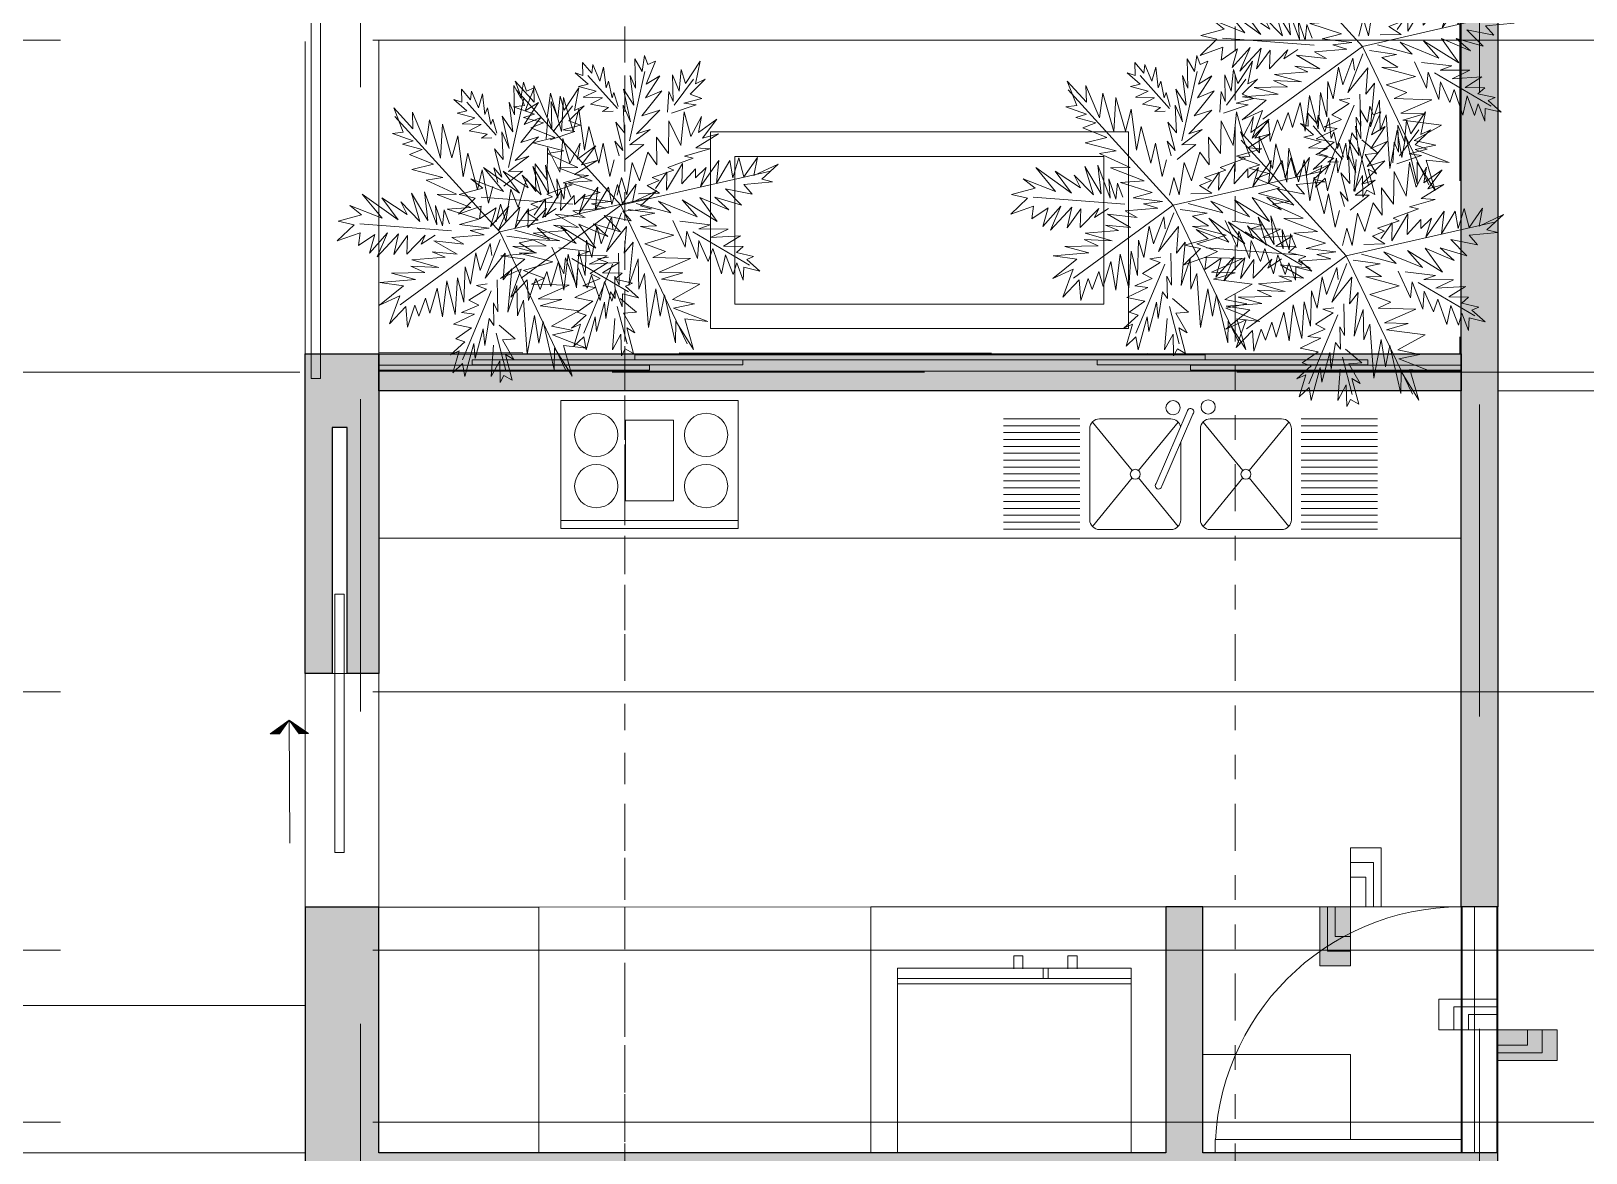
# Model space of a CAD drawing. Header units: metres. Extents: x -54 to 264, y -14 to 31.
# Drawn here: x 31.41 to 37.73, y 3.45 to 8.01 of the extents above; entities that cross this region are included whole.
import ezdxf
from ezdxf.enums import TextEntityAlignment as Align

# ---------------------------------------------------------------- set-up
doc = ezdxf.new("R2010")
doc.units = ezdxf.units.M
doc.header["$LTSCALE"] = 0.001
for name, pattern in [('CENTERX2', [101.6, 63.5, -12.7, 12.7, -12.7]), ('DIVIDEX2', [63.5, 25.4, -12.7, 0, -12.7, 0, -12.7]), ('HIDDENX2', [19.05, 12.7, -6.35])]:
    doc.linetypes.add(name, pattern=pattern)
doc.layers.get('0').update_dxf_attribs({"lineweight": 13, "true_color": 0x000000})
for name, color, linetype, lineweight, true_color in [('JACH-Anotaciones-Cambios deNivelPiso', 7, 'Continuous', 13, 0x000000), ('JACH-Anotaciones-Cambios deNivelPiso @ 0.05', 7, 'Continuous', 13, 0x000000), ('JACH-Anotaciones-Cambios deNivelPiso @ 0.075', 7, 'Continuous', 13, 0x000000), ('JACH-Anotaciones-Cambios deNivelPiso @ 0.1', 7, 'Continuous', 13, 0x000000), ('Jach-Anotaciones-Hatch-Lum50%', 9, 'Continuous', 13, 0x808080), ('Jach-Anotaciones-Hatch-Lum80%', 250, 'Continuous', 13, 0x333333), ('JACH-Anotaciones-Lineas-CORTE', 7, 'DIVIDEX2', 18, 0x000000), ('JACH-Anotaciones-Lineas-CORTE @ 0.05', 7, 'DIVIDEX2', 18, 0x000000), ('JACH-Anotaciones-Lineas-CORTE @ 0.075', 7, 'DIVIDEX2', 18, 0x000000), ('JACH-Anotaciones-Lineas-EJES', 7, 'CENTERX2', 9, 0x666666), ('Jach-Anotaciones-LineasDetalle0.09mm', 7, 'Continuous', 15, 0x000000), ('JACH-Anotaciones-Textos-Lum100%', 7, 'Continuous', 13, 0x000000), ('JACH-Arq-Lineas-Piso', 7, 'Continuous', 13, 0x1a1a1a), ('JACH-Arq-Lineas-Proyeccion', 250, 'HIDDENX2', 13, 0x333333), ('JACH-Arq-Líneas-ProyeccionCerramientos', 7, 'HIDDENX2', 13, 0x000000), ('JACH-Arq-Mobiliario01-', 250, 'Continuous', 9, 0x333333), ('JACH-Arq-Puertas01-', 7, 'Continuous', 13, 0x404040), ('JACH-Arq-Ventanas-BajasyPisoTecho', 7, 'Continuous', 13, 0x404040), ('JACH-ArqPaisaje-Vegetación', 7, 'Continuous', 13, 0x999999)]:
    doc.layers.add(name, color=color, linetype=linetype, lineweight=lineweight, true_color=true_color)
doc.layers.add('JACH-Arq-Muros01-Carga', color=3, linetype='Continuous', lineweight=25)
doc.styles.add('01c-Arial-JACH(3mm)', font='arial.ttf', dxfattribs={"height": 3})

# ---------------------------------------------------------------- blocks, each defined once
blk = doc.blocks.new('TARJA')
for p, q in [((-0.4502, 0.5238), (-0.7602, 0.5238)), ((-0.3996, 0.5129), (-0.2379, 0.3162)), ((-0.3702, 0.5258), (-0.0802, 0.5258)), ((-0.2125, 0.3162), (-0.0507, 0.5129)), ((0.0504, 0.5129), (0.2121, 0.3162)), ((0.0798, 0.5258), (0.3698, 0.5258)), ((0.2375, 0.3162), (0.3993, 0.5129)), ((0.4498, 0.5238), (0.7598, 0.5238)), ((-0.4502, 0.4958), (-0.7602, 0.4958)), ((-0.4502, 0.4678), (-0.7602, 0.4678)), ((-0.4102, 0.4858), (-0.4102, 0.1158)), ((-0.0402, 0.4858), (-0.0402, 0.171)), ((0.0398, 0.4858), (0.0398, 0.1158)), ((0.4098, 0.4858), (0.4098, 0.1158)), ((0.4498, 0.4958), (0.7598, 0.4958)), ((0.4498, 0.4678), (0.7598, 0.4678)), ((-0.4502, 0.4398), (-0.7602, 0.4398)), ((-0.4502, 0.4118), (-0.7602, 0.4118)), ((-0.4502, 0.3838), (-0.7602, 0.3838)), ((0.4498, 0.4398), (0.7598, 0.4398)), ((0.4498, 0.4118), (0.7598, 0.4118)), ((0.4498, 0.3838), (0.7598, 0.3838)), ((-0.4502, 0.3558), (-0.7602, 0.3558)), ((-0.4502, 0.3278), (-0.7602, 0.3278)), ((-0.0135, 0.0458), (-0.1404, 0.339)), ((0.0096, 0.0562), (-0.1173, 0.3493)), ((0.4498, 0.3558), (0.7598, 0.3558)), ((0.4498, 0.3278), (0.7598, 0.3278)), ((-0.4502, 0.2998), (-0.7602, 0.2998)), ((-0.4502, 0.2718), (-0.7602, 0.2718)), ((-0.3996, 0.0887), (-0.2379, 0.2853)), ((-0.2125, 0.2853), (-0.0507, 0.0887)), ((0.0504, 0.0887), (0.2121, 0.2853)), ((0.2375, 0.2853), (0.3993, 0.0887)), ((0.4498, 0.2998), (0.7598, 0.2998)), ((0.4498, 0.2718), (0.7598, 0.2718)), ((-0.4502, 0.2438), (-0.7602, 0.2438)), ((-0.4502, 0.2158), (-0.7602, 0.2158)), ((0.4498, 0.2438), (0.7598, 0.2438)), ((0.4498, 0.2158), (0.7598, 0.2158)), ((-0.4502, 0.1878), (-0.7602, 0.1878)), ((-0.4502, 0.1598), (-0.7602, 0.1598)), ((-0.4502, 0.1318), (-0.7602, 0.1318)), ((0.4498, 0.1878), (0.7598, 0.1878)), ((0.4498, 0.1598), (0.7598, 0.1598)), ((0.4498, 0.1318), (0.7598, 0.1318)), ((-0.4502, 0.1038), (-0.7602, 0.1038)), ((-0.4502, 0.0758), (-0.7602, 0.0758)), ((-0.3702, 0.0758), (-0.0802, 0.0758)), ((0.0798, 0.0758), (0.3698, 0.0758)), ((0.4498, 0.1038), (0.7598, 0.1038)), ((0.4498, 0.0758), (0.7598, 0.0758))]:
    blk.add_line(p, q)
for centre, radius in [((-0.2252, 0.3008), 0.02), ((0.2248, 0.3008), 0.02), ((-0.0714, 0.0305), 0.0289), ((0.0714, 0.0273), 0.0289)]:
    blk.add_circle(centre, radius)
for centre, radius, start, end in [((-0.3702, 0.4858), 0.04, 89.99993, 179.99993), ((-0.0802, 0.4858), 0.04, 359.99993, 89.99993), ((0.0798, 0.4858), 0.04, 89.99993, 179.99993), ((0.3698, 0.4858), 0.04, 359.99993, 89.99993), ((-0.1303, 0.3479), 0.0134, 3.39439, 221.86209), ((-0.3702, 0.1158), 0.04, 179.99993, 269.99993), ((-0.0802, 0.1158), 0.04, 269.99993, 350.0333), ((0.0798, 0.1158), 0.04, 179.99993, 269.99993), ((0.3698, 0.1158), 0.04, 269.99993, 359.99993), ((-0.0002, 0.047), 0.0134, 184.91817, 43.38587)]:
    blk.add_arc(centre, radius, start, end)
blk = doc.blocks.new('A$C40B10AEB')
at = {"xscale": 1000, "yscale": 1000, "zscale": 1000}
blk.add_blockref('TARJA', (760.2, 1.6), dxfattribs=at)
blk = doc.blocks.new('A$C6CAA186E')
at = {"color": 0}
for p, q in [((0.5885, 1.7324), (0.6502, 1.6011)), ((0.6703, 1.6436), (0.5885, 1.7324)), ((0.8121, 0.8804), (0.6272, 1.6911)), ((0.6859, 1.7029), (0.6703, 1.6436)), ((0.6997, 1.5475), (0.6859, 1.7029)), ((0.553, 1.6201), (0.6577, 1.5466)), ((0.6502, 1.6011), (0.553, 1.6201)), ((1.1056, 1.5624), (1.1693, 1.6332)), ((1.1693, 1.6332), (1.148, 1.5465)), ((0.6577, 1.5466), (0.5552, 1.5191)), ((0.5552, 1.5191), (0.6631, 1.4878)), ((0.7514, 1.5928), (0.6997, 1.5475)), ((0.7229, 1.4469), (0.7514, 1.5928)), ((0.8115, 1.5351), (0.7229, 1.4469)), ((0.7684, 1.389), (0.8115, 1.5351)), ((0.9561, 1.2709), (1.1368, 1.5778)), ((0.9877, 1.3663), (0.9779, 1.5281)), ((0.9779, 1.5281), (1.0346, 1.4368)), ((1.0346, 1.4368), (1.0365, 1.5441)), ((1.0365, 1.5441), (1.0689, 1.5069)), ((1.0689, 1.5069), (1.09, 1.6)), ((1.09, 1.6), (1.1056, 1.5624)), ((1.2175, 1.5438), (1.1235, 1.5081)), ((1.148, 1.5465), (1.2175, 1.5438)), ((0.6631, 1.4878), (0.5688, 1.471)), ((0.5688, 1.471), (0.6924, 1.3979)), ((0.8362, 1.4662), (0.7684, 1.389)), ((0.7701, 1.3091), (0.8362, 1.4662)), ((0.9407, 1.3022), (0.9415, 1.4621)), ((0.9415, 1.4621), (0.9877, 1.3663)), ((1.1871, 1.4884), (1.0806, 1.4483)), ((1.0806, 1.4483), (1.1842, 1.4252)), ((1.1235, 1.5081), (1.1871, 1.4884)), ((0.3451, 1.401), (0.4167, 1.3015)), ((0.4478, 1.3232), (0.3451, 1.401)), ((0.5012, 1.2865), (0.4249, 1.409)), ((0.4249, 1.409), (0.4478, 1.3232)), ((0.5059, 1.3623), (0.5012, 1.2865)), ((0.5467, 1.2243), (0.5059, 1.3623)), ((0.5701, 1.4121), (0.7111, 1.312)), ((0.6924, 1.3979), (0.5701, 1.4121)), ((0.9006, 1.4023), (0.7701, 1.3091)), ((0.7826, 1.2125), (0.9006, 1.4023)), ((0.8986, 1.2003), (0.9183, 1.3648)), ((0.9183, 1.3648), (0.9407, 1.3022)), ((1.1163, 1.3543), (1.0038, 1.3035)), ((1.1842, 1.4252), (1.0464, 1.3781)), ((1.0464, 1.3781), (1.1163, 1.3543)), ((1.4425, 1.3508), (1.3707, 1.1662)), ((1.4284, 1.2263), (1.4425, 1.3508)), ((0.0314, 1.3101), (0.154, 1.2854)), ((0.151, 1.2306), (0.0314, 1.3101)), ((0.1277, 1.3374), (0.2094, 1.255)), ((0.154, 1.2854), (0.1277, 1.3374)), ((0.2701, 1.17), (0.129, 1.2743)), ((0.2094, 1.255), (0.2333, 1.3187)), ((0.2333, 1.3187), (0.2585, 1.2224)), ((0.2585, 1.2224), (0.2676, 1.2878)), ((0.2676, 1.2878), (0.3125, 1.1541)), ((0.3301, 1.3165), (0.4386, 1.2599)), ((0.4167, 1.3015), (0.3301, 1.3165)), ((0.5562, 1.2729), (0.5467, 1.2243)), ((0.6075, 1.1351), (0.5562, 1.2729)), ((0.6073, 1.3435), (0.6632, 1.2857)), ((0.7111, 1.312), (0.6073, 1.3435)), ((0.6632, 1.2857), (0.6149, 1.2847)), ((0.6149, 1.2847), (0.6964, 1.2107)), ((0.8756, 1.2945), (0.7826, 1.2125)), ((0.7896, 1.0843), (0.8756, 1.2945)), ((1.1007, 1.2951), (0.9526, 1.2372)), ((1.0038, 1.3035), (1.1007, 1.2951)), ((1.2393, 1.3086), (1.2122, 1.0996)), ((1.3224, 1.1609), (1.2393, 1.3086)), ((1.3473, 1.2793), (1.3224, 1.1609)), ((1.3707, 1.1662), (1.3473, 1.2793)), ((1.5936, 1.274), (1.4284, 1.2263)), ((1.4399, 1.1782), (1.5936, 1.274)), ((0.0757, 1.208), (0.151, 1.2306)), ((0.1938, 1.1958), (0.0757, 1.208)), ((0.1041, 1.1602), (0.1938, 1.1958)), ((0.4386, 1.2599), (0.3047, 1.2234)), ((0.3047, 1.2234), (0.4882, 1.2062)), ((0.4882, 1.2062), (0.3549, 1.1403)), ((0.5848, 1.2146), (0.7298, 1.1272)), ((0.6964, 1.2107), (0.5848, 1.2146)), ((0.8121, 0.8804), (1.5628, 1.2397)), ((1.039, 1.2285), (0.8952, 1.1623)), ((0.9526, 1.2372), (1.039, 1.2285)), ((1.1015, 1.2572), (1.0954, 1.053)), ((1.1746, 1.0883), (1.1015, 1.2572)), ((1.1782, 1.2168), (1.1746, 1.0883)), ((1.2122, 1.0996), (1.1782, 1.2168)), ((0.2492, 1.1633), (0.1041, 1.1602)), ((0.1916, 1.1031), (0.2293, 1.0134)), ((0.3265, 0.9945), (0.1916, 1.1031)), ((0.195, 1.1411), (0.2492, 1.1633)), ((0.3067, 1.1329), (0.195, 1.1411)), ((0.3549, 1.1403), (0.5317, 1.1377)), ((0.5317, 1.1377), (0.4426, 1.0727)), ((0.6216, 1.167), (0.6075, 1.1351)), ((0.662, 1.05), (0.6216, 1.167)), ((0.7298, 1.1272), (0.6329, 1.1294)), ((0.6329, 1.1294), (0.7205, 1.0681)), ((0.8534, 1.1509), (0.7896, 1.0843)), ((0.8027, 0.9625), (0.8534, 1.1509)), ((0.9751, 1.1682), (0.9264, 0.9862)), ((1.0206, 1.0093), (0.9751, 1.1682)), ((1.0624, 1.1217), (1.0206, 1.0093)), ((1.0954, 1.053), (1.0624, 1.1217)), ((1.2981, 1.1162), (1.5578, 1.1765)), ((1.4144, 1.0934), (1.2981, 1.1162)), ((1.5578, 1.1765), (1.4399, 1.1782)), ((0.048, 1.0264), (0, 1.0085)), ((0.0303, 1.0681), (0.048, 1.0264)), ((0.1555, 1.0182), (0.0303, 1.0681)), ((0.2293, 1.0134), (0.1098, 1.0909)), ((0.1098, 1.0909), (0.1555, 1.0182)), ((0.2971, 1.0906), (0.3265, 0.9945)), ((0.4239, 0.965), (0.2971, 1.0906)), ((0.4836, 0.9284), (0.4013, 1.0382)), ((0.4013, 1.0382), (0.4239, 0.965)), ((0.4426, 1.0727), (0.592, 1.0759)), ((0.592, 1.0759), (0.5236, 1.026)), ((0.5236, 1.026), (0.6803, 0.981)), ((0.678, 1.0882), (0.662, 1.05)), ((0.7046, 1.0236), (0.678, 1.0882)), ((0.7474, 1.0897), (0.7046, 1.0236)), ((0.7498, 0.9761), (0.7474, 1.0897)), ((0.8552, 1.0647), (0.8352, 0.919)), ((0.8717, 0.9851), (0.8552, 1.0647)), ((0.9245, 1.0725), (0.8717, 0.9851)), ((0.9264, 0.9862), (0.9245, 1.0725)), ((1.1826, 1.0085), (1.4747, 1.0295)), ((1.2655, 1.0692), (1.4144, 1.0934)), ((1.4747, 1.0295), (1.2655, 1.0692)), ((0, 1.0085), (0.0866, 0.9957)), ((0.0866, 0.9957), (0.0179, 0.9563)), ((0.0179, 0.9563), (0.1778, 0.9597)), ((0.4626, 0.9279), (0.0862, 1.0104)), ((0.1778, 0.9597), (0.109, 0.9309)), ((0.109, 0.9309), (0.2685, 0.9511)), ((0.2685, 0.9511), (0.1834, 0.8946)), ((0.1834, 0.8946), (0.3594, 0.932)), ((0.3594, 0.932), (0.2697, 0.8922)), ((0.482, 1.0041), (0.4836, 0.9284)), ((0.5641, 0.9027), (0.482, 1.0041)), ((0.6803, 0.981), (0.5801, 0.941)), ((0.5801, 0.941), (0.7554, 0.9131)), ((1.0114, 0.946), (1.2475, 0.9236)), ((1.0713, 0.8988), (1.0114, 0.946)), ((1.1034, 0.9732), (1.2675, 0.9767)), ((1.2475, 0.9236), (1.1034, 0.9732)), ((1.2675, 0.9767), (1.1826, 1.0085)), ((1.318, 0.8767), (1.3919, 0.9646)), ((1.3919, 0.9646), (1.3976, 0.8953)), ((1.3976, 0.8953), (1.5036, 0.9565)), ((1.5036, 0.9565), (1.4772, 0.9117)), ((1.4772, 0.9117), (1.6153, 0.9483)), ((1.6153, 0.9483), (1.591, 0.9036)), ((0.2872, 0.8611), (0.1076, 0.7015)), ((0.8121, 0.8804), (0.1853, 0.3118)), ((0.2766, 0.865), (0.2013, 0.8424)), ((0.2697, 0.8922), (0.419, 0.8996)), ((0.419, 0.8996), (0.3611, 0.8521)), ((0.3611, 0.8521), (0.5159, 0.8912)), ((0.5159, 0.8912), (0.4643, 0.848)), ((0.4643, 0.848), (0.5437, 0.8707)), ((0.5654, 0.8438), (0.6563, 0.8205)), ((0.7554, 0.9131), (0.6613, 0.8838)), ((0.6613, 0.8838), (0.7565, 0.8605)), ((0.8121, 0.8804), (1.2074, 0.3399)), ((0.8528, 0.8836), (1.0629, 0.8019)), ((0.928, 0.9105), (1.0713, 0.8988)), ((1.0629, 0.8019), (0.928, 0.9105)), ((1.072, 0.8673), (1.2445, 0.871)), ((1.2445, 0.871), (1.1966, 0.8468)), ((1.1966, 0.8468), (1.3186, 0.8494)), ((1.3186, 0.8494), (1.2812, 0.8233)), ((1.3604, 0.8608), (1.5634, 0.9135)), ((1.5967, 0.8343), (1.4259, 0.8475)), ((1.6293, 0.8834), (1.5115, 0.8809)), ((1.5115, 0.8809), (1.5967, 0.8343)), ((1.591, 0.9036), (1.6293, 0.8834)), ((0.1399, 0.7653), (0.0481, 0.7276)), ((0.1749, 0.7997), (0.0637, 0.7868)), ((0.0637, 0.7868), (0.1399, 0.7653)), ((0.2289, 0.8325), (0.1388, 0.8137)), ((0.1388, 0.8137), (0.1749, 0.7997)), ((0.2013, 0.8424), (0.2289, 0.8325)), ((0.2259, 0.6767), (0.23, 0.7799)), ((0.23, 0.7799), (0.263, 0.7153)), ((0.263, 0.7153), (0.2819, 0.8125)), ((0.2819, 0.8125), (0.3037, 0.7814)), ((0.3037, 0.7814), (0.3024, 0.8382)), ((0.584, 0.7601), (0.3852, 0.7074)), ((0.6563, 0.8205), (0.4761, 0.7851)), ((0.4761, 0.7851), (0.584, 0.7601)), ((0.6885, 0.5961), (0.7437, 0.7677)), ((0.7437, 0.7677), (0.7712, 0.6631)), ((0.7712, 0.6631), (0.791, 0.8234)), ((0.791, 0.8234), (0.8037, 0.7206)), ((0.8037, 0.7206), (0.8273, 0.7968)), ((0.8273, 0.7968), (0.8416, 0.6204)), ((0.875, 0.8294), (0.9401, 0.8371)), ((1.0214, 0.7736), (0.875, 0.8294)), ((0.9251, 0.7505), (1.0214, 0.7736)), ((1.1018, 0.7543), (1.0942, 0.813)), ((1.1216, 0.8094), (1.1018, 0.7543)), ((1.1826, 0.7139), (1.1216, 0.8094)), ((1.1316, 0.8349), (1.5053, 0.6787)), ((1.2088, 0.7671), (1.1826, 0.7139)), ((1.2487, 0.6732), (1.2088, 0.7671)), ((1.2812, 0.8233), (1.427, 0.7991)), ((1.427, 0.7991), (1.3367, 0.7909)), ((1.3367, 0.7909), (1.4975, 0.748)), ((0.0966, 0.7223), (0.0387, 0.6727)), ((0.0481, 0.7276), (0.0966, 0.7223)), ((0.0943, 0.6318), (0.1559, 0.7025)), ((0.1559, 0.7025), (0.1676, 0.6502)), ((0.1676, 0.6502), (0.1929, 0.7454)), ((0.1929, 0.7454), (0.2259, 0.6767)), ((0.5141, 0.6828), (0.2917, 0.6528)), ((0.3852, 0.7074), (0.5141, 0.6828)), ((0.6097, 0.5418), (0.6794, 0.7242)), ((0.6794, 0.7242), (0.6885, 0.5961)), ((0.8416, 0.6204), (0.878, 0.6864)), ((0.878, 0.6864), (0.8605, 0.524)), ((1.0961, 0.7226), (0.9251, 0.7505)), ((1.0021, 0.6932), (1.0961, 0.7226)), ((1.1937, 0.6868), (1.0021, 0.6932)), ((1.0618, 0.6524), (1.1937, 0.6868)), ((1.2577, 0.7429), (1.2487, 0.6732)), ((1.3127, 0.6304), (1.2577, 0.7429)), ((1.3317, 0.7276), (1.3127, 0.6304)), ((1.3924, 0.6426), (1.3317, 0.7276)), ((1.4082, 0.6914), (1.3924, 0.6426)), ((1.4793, 0.6129), (1.4082, 0.6914)), ((1.4975, 0.748), (1.4177, 0.74)), ((1.4177, 0.74), (1.5955, 0.6912)), ((1.5955, 0.6912), (1.5263, 0.6792)), ((1.5263, 0.6792), (1.5759, 0.6255)), ((0.0387, 0.6727), (0.1081, 0.6742)), ((0.1081, 0.6742), (0.0943, 0.6318)), ((0.4102, 0.6217), (0.2282, 0.5694)), ((0.2917, 0.6528), (0.4102, 0.6217)), ((0.531, 0.4812), (0.6074, 0.6469)), ((0.6074, 0.6469), (0.6097, 0.5418)), ((0.7682, 0.6083), (0.693, 0.5793)), ((0.8058, 0.6196), (0.768, 0.1222)), ((0.8605, 0.524), (0.9335, 0.6497)), ((0.9335, 0.6497), (0.9196, 0.5147)), ((1.2599, 0.6398), (1.0618, 0.6524)), ((1.0778, 0.5938), (1.2599, 0.6398)), ((1.2719, 0.5706), (1.0778, 0.5938)), ((1.4573, 0.6609), (1.4793, 0.6129)), ((1.5759, 0.6255), (1.4573, 0.6609)), ((0.4115, 0.5586), (0.2045, 0.4994)), ((0.2282, 0.5694), (0.4115, 0.5586)), ((0.3919, 0.3919), (0.4439, 0.5214)), ((0.4439, 0.5214), (0.4737, 0.4042)), ((0.4737, 0.4042), (0.5165, 0.5713)), ((0.5165, 0.5713), (0.531, 0.4812)), ((0.7739, 0.539), (0.5943, 0.472)), ((0.7795, 0.5706), (0.6688, 0.5325)), ((0.6688, 0.5325), (0.7739, 0.539)), ((0.693, 0.5793), (0.7795, 0.5706)), ((0.8788, 0.4549), (0.8288, 0.5296)), ((0.9196, 0.5147), (0.9497, 0.5848)), ((0.9497, 0.5848), (0.964, 0.4041)), ((0.964, 0.4041), (1.0051, 0.5502)), ((1.0051, 0.5502), (0.9978, 0.3985)), ((1.1168, 0.5421), (1.2719, 0.5706)), ((1.2524, 0.5008), (1.1168, 0.5421)), ((0.3374, 0.4812), (0.1622, 0.4081)), ((0.2045, 0.4994), (0.3374, 0.4812)), ((0.3359, 0.3528), (0.3652, 0.4608)), ((0.3652, 0.4608), (0.3919, 0.3919)), ((0.5943, 0.472), (0.7497, 0.49)), ((0.7497, 0.49), (0.6021, 0.4027)), ((0.6021, 0.4027), (0.7548, 0.4481)), ((0.7548, 0.4481), (0.6497, 0.3448)), ((0.9331, 0.3761), (0.8299, 0.477)), ((0.8299, 0.477), (0.8788, 0.4549)), ((0.9978, 0.3985), (1.032, 0.475)), ((1.032, 0.475), (1.0358, 0.2941)), ((1.0358, 0.2941), (1.0709, 0.4232)), ((1.0709, 0.4232), (1.0856, 0.23)), ((1.1708, 0.478), (1.2524, 0.5008)), ((1.2683, 0.4422), (1.1708, 0.478)), ((1.2099, 0.4199), (1.2683, 0.4422)), ((0.2527, 0.41), (0.1391, 0.3066)), ((0.1391, 0.3066), (0.2706, 0.3578)), ((0.1622, 0.4081), (0.2527, 0.41)), ((0.2706, 0.3578), (0.2782, 0.299)), ((0.2782, 0.299), (0.3179, 0.4114)), ((0.3179, 0.4114), (0.3359, 0.3528)), ((0.7184, 0.3778), (0.6266, 0.2412)), ((0.6497, 0.3448), (0.7184, 0.3778)), ((0.832, 0.3803), (0.9331, 0.3761)), ((0.9345, 0.3067), (0.832, 0.3803)), ((1.0856, 0.23), (1.1039, 0.3587)), ((1.1039, 0.3587), (1.2098, 0.2284)), ((1.159, 0.3388), (1.3096, 0.2831)), ((1.2098, 0.2284), (1.159, 0.3388)), ((1.3286, 0.3803), (1.2099, 0.4199)), ((1.2172, 0.3717), (1.3286, 0.3803)), ((1.3096, 0.2831), (1.2172, 0.3717)), ((0.7468, 0.33), (0.6078, 0.1356)), ((0.6266, 0.2412), (0.7468, 0.33)), ((0.8174, 0.2726), (0.947, 0.2165)), ((0.9269, 0.174), (0.8174, 0.2726)), ((0.8225, 0.3317), (0.9345, 0.3067)), ((0.947, 0.2165), (0.8225, 0.3317)), ((0.6078, 0.1356), (0.7381, 0.2436)), ((0.7381, 0.2436), (0.6682, 0.0674)), ((0.8252, 0.2034), (0.9269, 0.174)), ((0.886, 0.1142), (0.8252, 0.2034)), ((0.6682, 0.0674), (0.7194, 0.1317)), ((0.7194, 0.1317), (0.7537, 0.004)), ((0.7537, 0.004), (0.7729, 0.0907)), ((0.7729, 0.0907), (0.8611, 0)), ((0.8611, 0), (0.8164, 0.1232)), ((0.8164, 0.1232), (0.886, 0.1142))]:
    blk.add_line(p, q, dxfattribs=at)
blk = doc.blocks.new('A$C47C54457')
for p, q in [((0, 520), (720, 520)), ((0, 520), (0, 0)), ((720, 520), (720, 0)), ((0, 488), (720, 488)), ((262.1, 407.8), (457.9, 407.8)), ((262.1, 407.8), (262.1, 80.2)), ((457.9, 407.8), (457.9, 80.2)), ((262.1, 80.2), (457.9, 80.2)), ((0, 0), (720, 0))]:
    blk.add_line(p, q)
for centre in [(143.6, 348.1), (590, 348.1), (143.6, 139.9), (590, 139.9)]:
    blk.add_circle(centre, 88)
blk = doc.blocks.new('*U75')
at = {"lineweight": 0}
blk.add_arc((-0.075, -1), 1, 90, 180, dxfattribs=at)
at = {"layer": 'Jach-Anotaciones-Hatch-Lum50%'}
blk.add_lwpolyline([(-0.021, -1), (-0.021, 0), (-0.075, 0), (-0.075, -1)], close=True, dxfattribs=at)
at = {"lineweight": 30}
blk.add_wipeout([(-0.075, -0.946), (-1.075, -0.946), (-1.075, -1), (-0.075, -1)], dxfattribs=at)
blk.add_lwpolyline([(-0.075, -0.946), (-1.075, -0.946), (-1.075, -1), (-0.075, -1)], close=True)
blk = doc.blocks.new('A$C51db089b')
at = {"layer": 'Jach-Anotaciones-Hatch-Lum50%', "lineweight": 0, "ltscale": 100}
h = blk.add_hatch(color=256, dxfattribs=at)
h.dxf.hatch_style = 1
h.paths.add_polyline_path([(0, 0.0776), (0.0554, 0.1173), (0.0554, 0.1552)])
h = blk.add_hatch(color=256, dxfattribs=at)
h.dxf.hatch_style = 1
h.paths.add_polyline_path([(0, 0.0776), (0.0554, 0.038), (0.0554, 0)])
at = {"lineweight": 0, "ltscale": 100}
for points in [[(0, 0.0776), (0.0554, 0.1173), (0.0554, 0.1552)], [(0, 0.0776), (0.0554, 0.038), (0.0554, 0)]]:
    blk.add_lwpolyline(points, close=True, dxfattribs=at)
blk.add_lwpolyline([(0.5, 0.0776), (0, 0.0776)], dxfattribs=at)
blk = doc.blocks.new('*U127')
at = {"lineweight": 0, "ltscale": 100}
h = blk.add_hatch(color=256, dxfattribs=at)
h.dxf.hatch_style = 1
h.paths.add_polyline_path([(0, 0), (0, -1.25), (2.4, -1.25), (2.4, 0)])
for points in [[(-2.4, 1.25), (-2.4, 0), (0, 0), (0, 1.25)], [(0, 0), (0, -1.25), (2.4, -1.25), (2.4, 0)]]:
    blk.add_lwpolyline(points, close=True, dxfattribs=at)
blk = doc.blocks.new('*U305')
at = {"layer": 'JACH-Anotaciones-Cambios deNivelPiso @ 0.05', "xscale": 0.05, "yscale": 0.05, "zscale": 0.05, "rotation": 270}
blk.add_blockref('*U127', (36.7709, 4.4508), dxfattribs=at)
at = {"layer": 'JACH-Anotaciones-Cambios deNivelPiso @ 0.075', "xscale": 0.075, "yscale": 0.075, "zscale": 0.075, "rotation": 270}
blk.add_blockref('*U127', (36.7709, 4.4508), dxfattribs=at)
at = {"layer": 'JACH-Anotaciones-Cambios deNivelPiso @ 0.1', "xscale": 0.1, "yscale": 0.1, "zscale": 0.1, "rotation": 270}
blk.add_blockref('*U127', (36.7709, 4.4508), dxfattribs=at)
blk = doc.blocks.new('*U306')
at = {"layer": 'JACH-Anotaciones-Cambios deNivelPiso @ 0.05', "xscale": 0.05, "yscale": 0.05, "zscale": 0.05}
blk.add_blockref('*U127', (37.3709, 3.9508), dxfattribs=at)
at = {"layer": 'JACH-Anotaciones-Cambios deNivelPiso @ 0.075', "xscale": 0.075, "yscale": 0.075, "zscale": 0.075}
blk.add_blockref('*U127', (37.3709, 3.9508), dxfattribs=at)
at = {"layer": 'JACH-Anotaciones-Cambios deNivelPiso @ 0.1', "xscale": 0.1, "yscale": 0.1, "zscale": 0.1}
blk.add_blockref('*U127', (37.3709, 3.9508), dxfattribs=at)
blk = doc.blocks.new('A$Cc6e29a77')
at = {"lineweight": 0}
for p, q in [((0.4728, 0.8003), (0.4728, 0.7484)), ((0.5099, 0.8003), (0.4728, 0.8003)), ((0.5099, 0.7484), (0.5099, 0.8003)), ((0.6931, 0.7484), (0.6931, 0.8003)), ((0.6931, 0.8003), (0.7302, 0.8003)), ((0.7302, 0.8003), (0.7302, 0.7484)), ((0.95, 0.75), (0, 0.75)), ((0, 0.75), (0, 0)), ((0.95, 0.7079), (0, 0.7079)), ((0.5929, 0.75), (0.5929, 0.7079)), ((0.6125, 0.75), (0.6125, 0.7079)), ((0.95, 0.75), (0.95, 0)), ((0.95, 0.6867), (0, 0.6867)), ((0, 0), (0.95, 0))]:
    blk.add_line(p, q, dxfattribs=at)
blk = doc.blocks.new('*U185')
at = {"linetype": 'DIVIDEX2', "lineweight": 0, "ltscale": 100}
blk.add_lwpolyline([(-810.476, 0), (-344.582, 0)], dxfattribs=at)
at = {"lineweight": 0, "ltscale": 100, "style": '01c-Arial-JACH(3mm)'}
for tag, p in [('JACH-SECCIONMURO', (-815.976, 2.109)), ('NO.DEPLANO', (-815.976, -1.994))]:
    blk.add_attdef(tag, text='', height=3, dxfattribs=at).set_placement(p, align=Align.MIDDLE_CENTER)
blk = doc.blocks.new('*U375')
at = {"layer": 'JACH-Anotaciones-Lineas-CORTE @ 0.075', "xscale": -0.075, "yscale": 0.075, "zscale": 0.075, "rotation": 90}
blk.add_blockref('*U185', (36.3016, -31.0582), dxfattribs=at)
blk = doc.blocks.new('*U381')
at = {"layer": 'JACH-Anotaciones-Lineas-CORTE @ 0.05', "xscale": 0.05, "yscale": 0.05, "zscale": 0.05, "rotation": 270}
blk.add_blockref('*U185', (33.8209, -31.0582), dxfattribs=at)
at = {"layer": 'JACH-Anotaciones-Lineas-CORTE @ 0.075', "xscale": 0.075, "yscale": 0.075, "zscale": 0.075, "rotation": 270}
blk.add_blockref('*U185', (33.8209, -31.0582), dxfattribs=at)

msp = doc.modelspace()

# ---------------------------------------------------------------- hatches: boundary and pattern name
at = {"layer": 'Jach-Anotaciones-Hatch-Lum50%', "ltscale": 100}
h = msp.add_hatch(color=256, dxfattribs=at)
h.dxf.hatch_style = 1
h.paths.add_polyline_path([(32.8209, 6.7), (37.2209, 6.7), (37.2209, 6.55), (32.8209, 6.55)])
h = msp.add_hatch(color=256, dxfattribs=at)
h.dxf.hatch_style = 1
h.paths.add_polyline_path([(32.8209, 6.7), (37.2209, 6.7), (37.2209, 6.55), (32.8209, 6.55)])
at = {"layer": 'Jach-Anotaciones-Hatch-Lum80%', "ltscale": 100}
h = msp.add_hatch(color=256, dxfattribs=at)
h.paths.add_polyline_path([(37.3709, 8.375), (37.2209, 8.375), (37.2209, 4.4508), (37.3709, 4.4508)])
h.paths.add_polyline_path([(37.2209, 14.075), (37.3709, 14.075), (37.3709, 14.4), (37.5209, 14.4), (37.5209, 15.85), (37.2209, 15.85)])
for points in [[(32.5209, 5.4), (32.5209, 6.7), (32.8209, 6.7), (32.8209, 5.4), (32.6909, 5.4), (32.6909, 6.4), (32.6309, 6.4), (32.6309, 5.4)], [(32.8209, 4.45), (32.5209, 4.45), (32.5209, 3.3), (37.3709, 3.3), (37.3709, 3.4508), (36.1709, 3.4501), (36.1709, 4.4508), (36.0209, 4.4508), (36.0209, 3.4508), (32.8209, 3.45)]]:
    msp.add_hatch(color=256, dxfattribs=at).paths.add_polyline_path(points)

# ---------------------------------------------------------------- linework, layer by layer
at = {"layer": 'JACH-Anotaciones-Lineas-EJES', "ltscale": 100}
for points in [[(32.7459, -2.375), (32.7459, 25.9153)], [(22.6359, 7.975), (52.1472, 7.975)], [(-4.3309, 6.625), (52.1472, 6.625)], [(22.6359, 5.325), (52.1472, 5.325)]]:
    msp.add_lwpolyline(points, dxfattribs=at)
at = {"layer": 'Jach-Anotaciones-LineasDetalle0.09mm', "ltscale": 100}
for points in [[(34.1684, 6.8025), (35.8684, 6.8025), (35.8684, 7.6025), (34.1684, 7.6025)], [(34.2684, 6.9025), (35.7684, 6.9025), (35.7684, 7.5025), (34.2684, 7.5025)], [(32.8209, 6.63), (37.2209, 6.63), (37.2209, 6.7), (32.8209, 6.7)], [(32.8209, 6.654), (33.9209, 6.654), (33.9209, 6.634), (32.8209, 6.634)], [(33.2003, 6.675), (34.3003, 6.675), (34.3003, 6.655), (33.2003, 6.655)], [(33.8609, 6.676), (36.1809, 6.676), (36.1809, 6.696), (33.8609, 6.696)], [(36.8414, 6.675), (35.7414, 6.675), (35.7414, 6.655), (36.8414, 6.655)], [(37.2209, 6.654), (36.1209, 6.654), (36.1209, 6.634), (37.2209, 6.634)]]:
    msp.add_lwpolyline(points, close=True, dxfattribs=at)
at = {"layer": 'JACH-Arq-Lineas-Piso', "ltscale": 100}
msp.add_lwpolyline([(38.5709, 6.55), (37.3709, 6.55)], dxfattribs=at)
msp.add_lwpolyline([(37.3709, 4.4508), (36.1709, 4.4508), (36.1709, 3.4501), (37.3709, 3.4508)], close=True, dxfattribs=at)
at = {"layer": 'JACH-Arq-Lineas-Proyeccion', "linetype": 'HIDDENX2', "ltscale": 100}
msp.add_lwpolyline([(32.5209, 6.7), (32.5209, 14.4)], dxfattribs=at)
msp.add_lwpolyline([(32.8209, 6.705), (32.8209, 14.389), (37.2159, 14.389), (37.2159, 6.7)], close=True, dxfattribs=at)
at = {"layer": 'JACH-Arq-Lineas-Proyeccion', "ltscale": 100}
for points in [[(32.8209, 14.389), (37.2209, 14.389), (37.2209, 6.7), (32.8209, 6.7)], [(36.1709, 3.8501), (36.1709, 3.4501), (36.7709, 3.4501), (36.7709, 3.8501)]]:
    msp.add_lwpolyline(points, close=True, dxfattribs=at)
at = {"layer": 'JACH-Arq-Líneas-ProyeccionCerramientos', "lineweight": 0, "ltscale": 100}
msp.add_lwpolyline([(32.5209, 5.4), (32.8209, 5.4), (32.8209, 4.45), (32.5209, 4.45)], close=True, dxfattribs=at)
at = {"layer": 'JACH-Arq-Mobiliario01-', "ltscale": 100}
for points in [[(32.8209, 6.55), (37.2209, 6.55), (37.2209, 5.95), (32.8209, 5.95)], [(32.8209, 3.45), (33.4709, 3.45), (33.4709, 4.45), (32.8209, 4.45)], [(33.4709, 3.45), (34.8209, 3.4512), (34.8209, 4.4512), (33.4709, 4.45)], [(34.8209, 3.4508), (36.0209, 3.4508), (36.0209, 4.4508), (34.8209, 4.4508)], [(26.7209, 3.45), (32.5209, 3.45), (32.5209, 4.05), (26.7209, 4.05)]]:
    msp.add_lwpolyline(points, close=True, dxfattribs=at)
at = {"layer": 'JACH-Arq-Muros01-Carga', "ltscale": 100}
for points in [[(37.3709, 8.375), (37.3709, 4.4508), (37.3709, 4.4508), (37.2209, 4.4508), (37.2209, 8.375)], [(32.5209, 5.4), (32.5209, 6.7), (32.8209, 6.7), (32.8209, 5.4), (32.6909, 5.4), (32.6909, 6.4), (32.6309, 6.4), (32.6309, 5.4)], [(32.8209, 6.7), (37.2209, 6.7), (37.2209, 6.55), (32.8209, 6.55)]]:
    msp.add_lwpolyline(points, close=True, dxfattribs=at)
at = {"layer": 'JACH-Arq-Puertas01-', "ltscale": 100}
msp.add_lwpolyline([(32.6419, 4.672), (32.6799, 4.672), (32.6799, 5.722), (32.6419, 5.722)], close=True, dxfattribs=at)
at = {"layer": 'JACH-Arq-Ventanas-BajasyPisoTecho', "ltscale": 100}
msp.add_lwpolyline([(32.5833, 8.652), (32.5833, 6.6), (32.5453, 6.6), (32.5453, 8.652)], close=True, dxfattribs=at)

# ---------------------------------------------------------------- block references
at = {"layer": 'JACH-Anotaciones-Lineas-CORTE', "lineweight": 0}
msp.add_blockref('*U381', (0, 0), dxfattribs=at)
at = {"layer": 'JACH-Anotaciones-Textos-Lum100%', "ltscale": 100, "rotation": 270.3082369548264}
msp.add_blockref('A$C51db089b', (32.3782, 5.2097), dxfattribs=at)
at = {"layer": 'JACH-Arq-Mobiliario01-', "xscale": -0.001, "yscale": 0.001, "zscale": 0.001, "rotation": 180}
msp.add_blockref('A$C40B10AEB', (35.3609, 6.5127), dxfattribs=at)
at = {"layer": 'JACH-Arq-Mobiliario01-', "ltscale": 100, "xscale": -0.001, "yscale": 0.001, "zscale": 0.001, "rotation": 180}
msp.add_blockref('A$C47C54457', (33.5609, 6.51), dxfattribs=at)
at = {"layer": 'JACH-Arq-Mobiliario01-', "lineweight": 0, "ltscale": 100}
msp.add_blockref('A$Cc6e29a77', (34.929, 3.4508), dxfattribs=at)
at = {"layer": 'JACH-ArqPaisaje-Vegetación', "xscale": 0.75, "yscale": 0.75, "zscale": 0.75, "rotation": 270}
for p in [(36.1593, 8.5593), (33.1443, 7.9132), (35.3896, 7.9132), (32.6515, 7.8047), (36.0934, 7.7073)]:
    msp.add_blockref('A$C6CAA186E', p, dxfattribs=at)

# ---------------------------------------------------------------- next in the draw order: block references
at = {"layer": 'JACH-Arq-Puertas01-', "ltscale": 100}
msp.add_blockref('*U75', (37.2959, 4.4508), dxfattribs=at)

# ---------------------------------------------------------------- next in the draw order: linework, layer by layer
at = {"layer": 'JACH-Anotaciones-Lineas-EJES', "ltscale": 100}
for points in [[(37.2959, -2.3956), (37.2959, 25.8947)], [(22.6359, 4.275), (52.1472, 4.275)], [(22.6359, 3.575), (52.1472, 3.575)]]:
    msp.add_lwpolyline(points, dxfattribs=at)
at = {"layer": 'JACH-Arq-Líneas-ProyeccionCerramientos', "lineweight": 0, "ltscale": 100}
msp.add_lwpolyline([(37.2259, 4.4508), (37.3659, 4.4508), (37.3659, 3.4508), (37.2259, 3.4508)], close=True, dxfattribs=at)
at = {"layer": 'JACH-Arq-Muros01-Carga', "ltscale": 100}
msp.add_lwpolyline([(32.8209, 4.45), (32.5209, 4.45), (32.5209, 3.3), (37.3709, 3.3), (37.3709, 3.4508), (36.1709, 3.4501), (36.1709, 4.4508), (36.0209, 4.4508), (36.0209, 3.4508), (32.8209, 3.45)], close=True, dxfattribs=at)

# ---------------------------------------------------------------- next in the draw order: block references
at = {"layer": 'JACH-Anotaciones-Cambios deNivelPiso', "lineweight": 0}
for name in ['*U305', '*U306']:
    msp.add_blockref(name, (0, 0), dxfattribs=at)
at = {"layer": 'JACH-Anotaciones-Lineas-CORTE', "lineweight": 0}
msp.add_blockref('*U375', (0, 0), dxfattribs=at)

doc.saveas('drawing.dxf')
